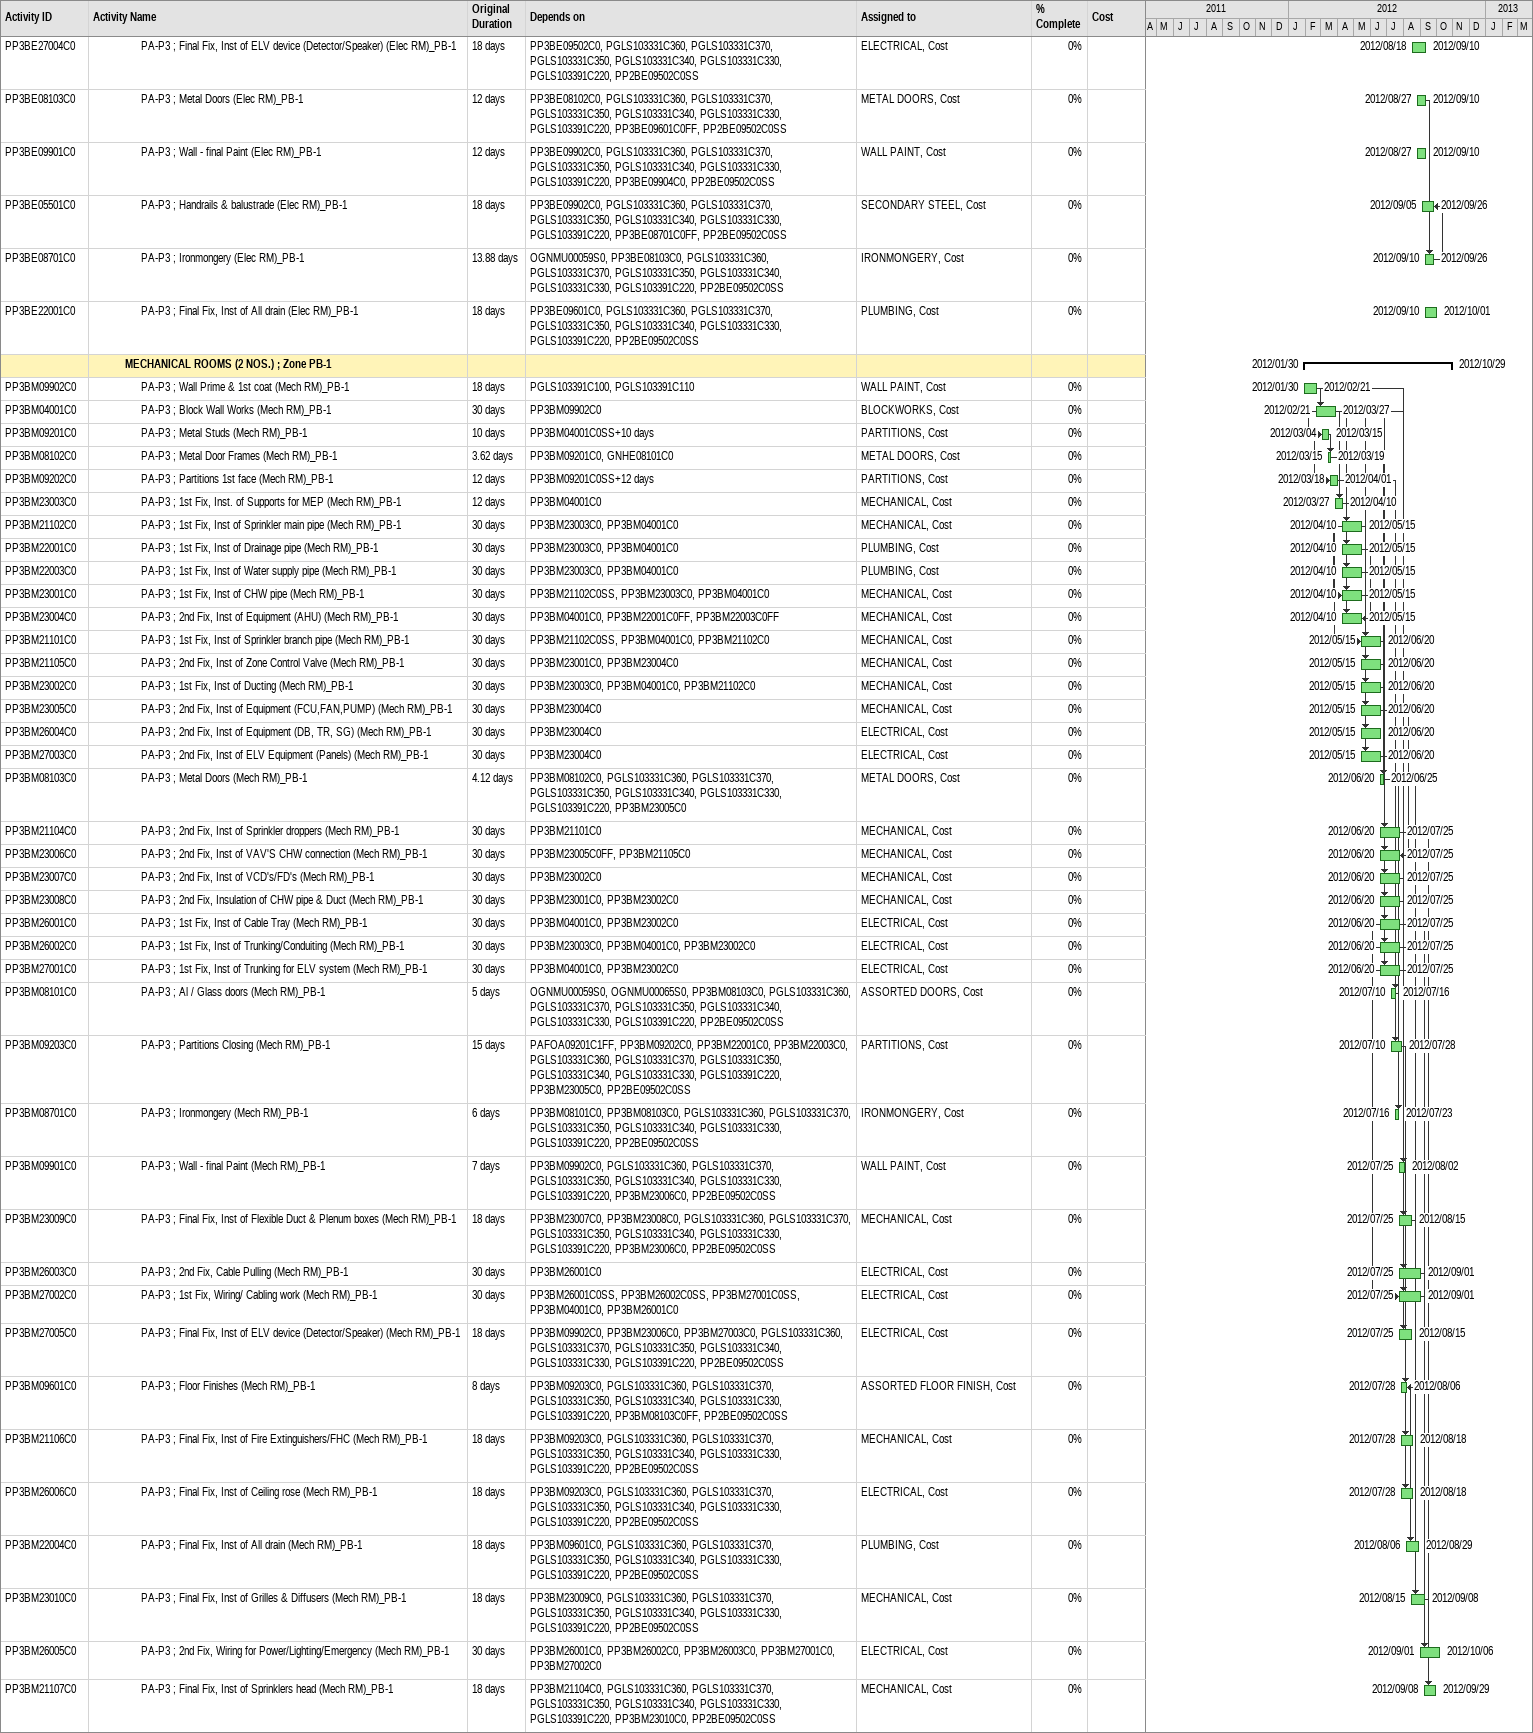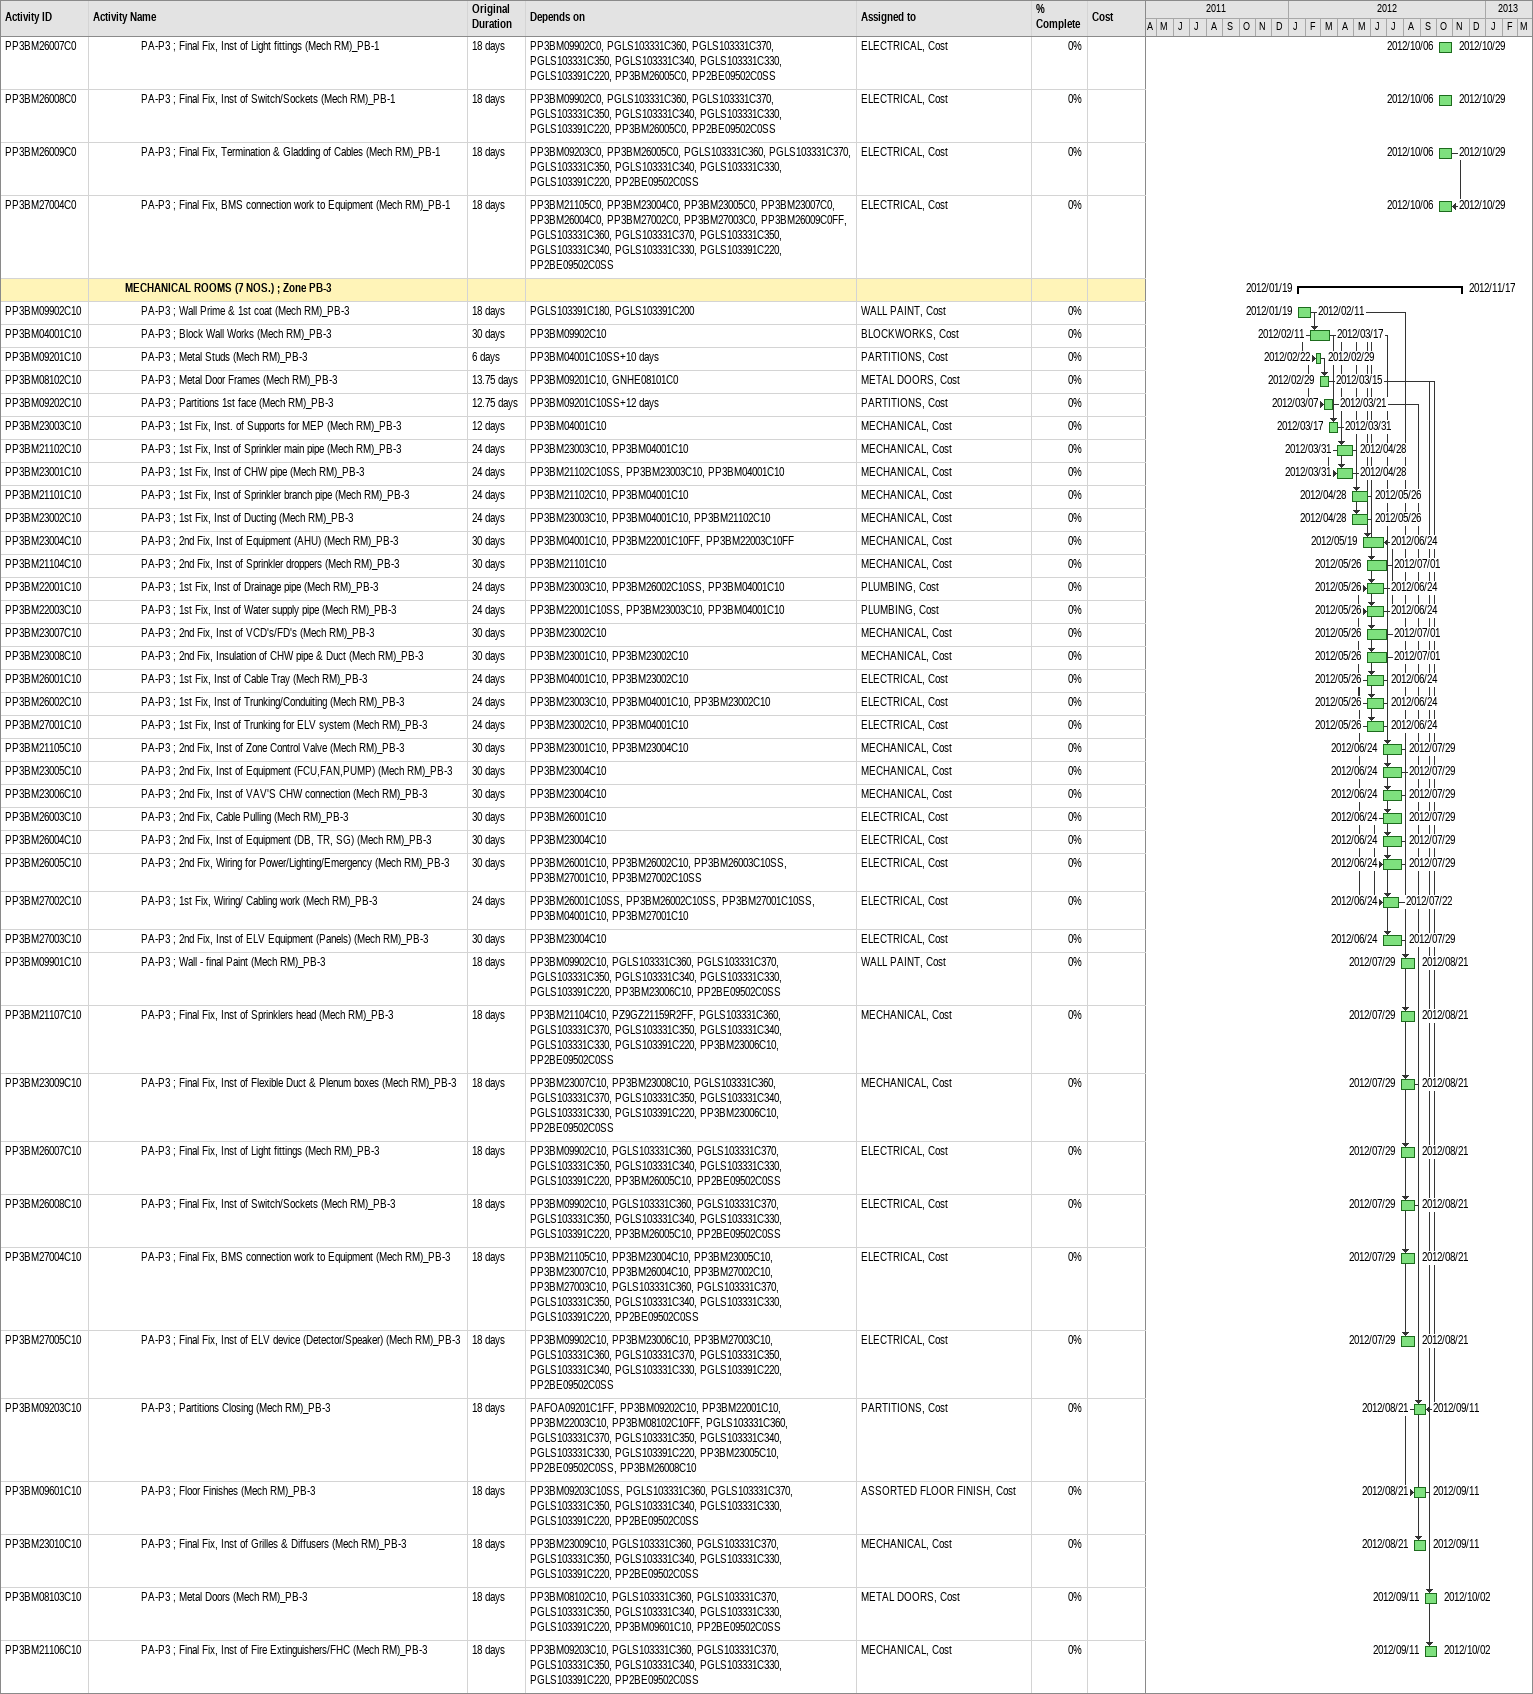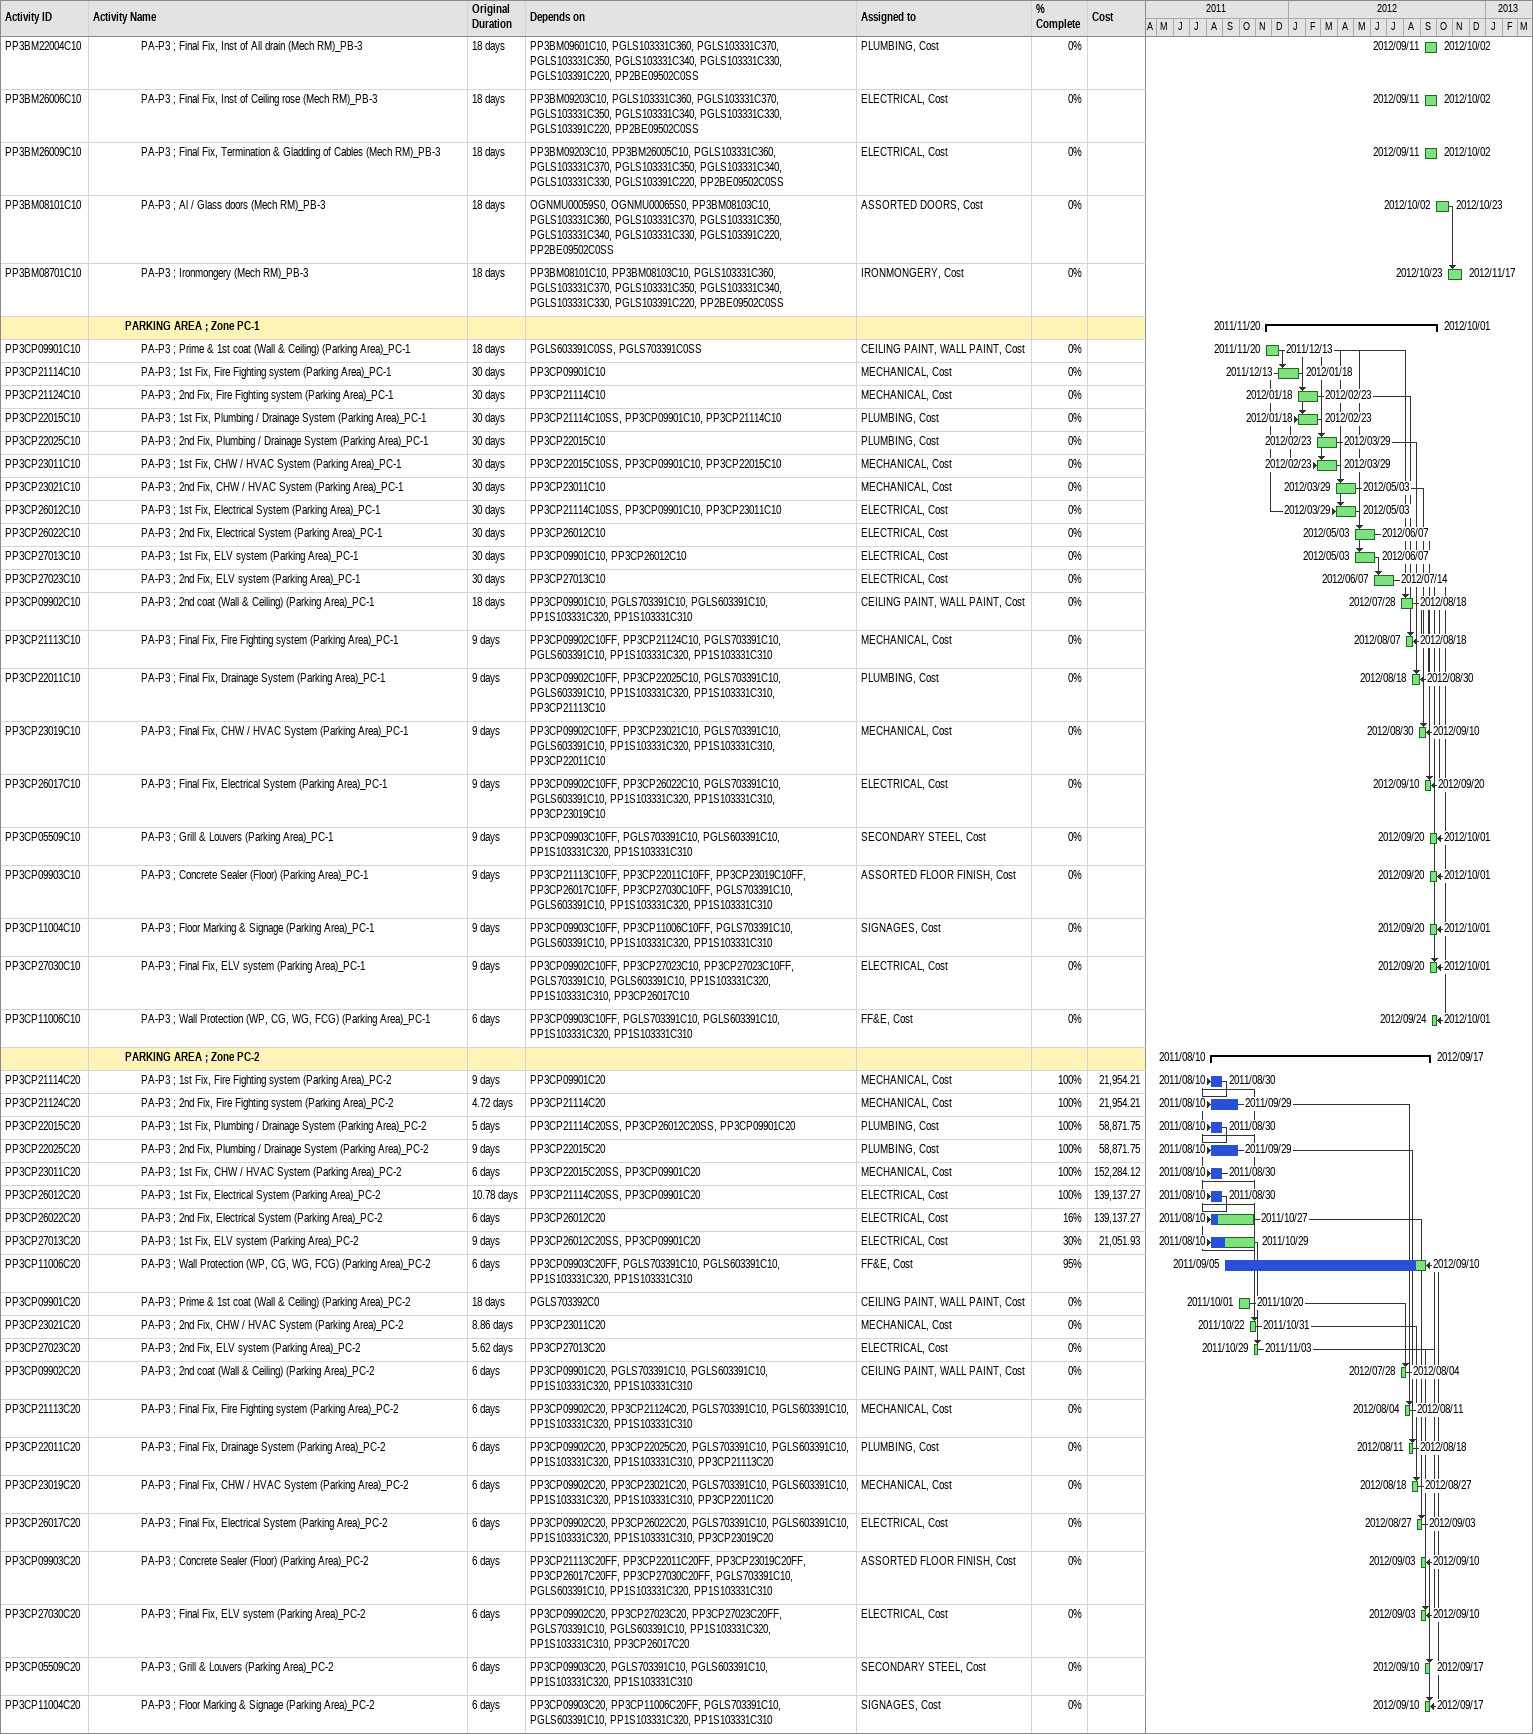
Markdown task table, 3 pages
| ID | Level | Task | Original duration | Start | Finish | Predecessors | Resources | % complete | Cost |
|---|---|---|---|---|---|---|---|---|---|
| PP3BE27004C0 | 4 | PA-P3 ; Final Fix, Inst of ELV device (Detector/Speaker) (Elec RM)_PB-1 | 18d | 2012-08-18 | 2012-09-10 | PP3BE09502C0, PGLS103331C360, PGLS103331C370, PGLS103331C350, PGLS103331C340, PGLS103331C330, PGLS103391C220, PP2BE09502C0SS | ELECTRICAL, Cost | 0 |  |
| PP3BE08103C0 | 4 | PA-P3 ; Metal Doors (Elec RM)_PB-1 | 12d | 2012-08-27 | 2012-09-10 | PP3BE08102C0, PGLS103331C360, PGLS103331C370, PGLS103331C350, PGLS103331C340, PGLS103331C330, PGLS103391C220, PP3BE09601C0FF, PP2BE09502C0SS | METAL DOORS, Cost | 0 |  |
| PP3BE09901C0 | 4 | PA-P3 ; Wall - final Paint (Elec RM)_PB-1 | 12d | 2012-08-27 | 2012-09-10 | PP3BE09902C0, PGLS103331C360, PGLS103331C370, PGLS103331C350, PGLS103331C340, PGLS103331C330, PGLS103391C220, PP3BE09904C0, PP2BE09502C0SS | WALL PAINT, Cost | 0 |  |
| PP3BE05501C0 | 4 | PA-P3 ; Handrails & balustrade (Elec RM)_PB-1 | 18d | 2012-09-05 | 2012-09-26 | PP3BE09902C0, PGLS103331C360, PGLS103331C370, PGLS103331C350, PGLS103331C340, PGLS103331C330, PGLS103391C220, PP3BE08701C0FF, PP2BE09502C0SS | SECONDARY STEEL, Cost | 0 |  |
| PP3BE08701C0 | 4 | PA-P3 ; Ironmongery (Elec RM)_PB-1 | 13.88d | 2012-09-10 | 2012-09-26 | OGNMU00059S0, PP3BE08103C0, PGLS103331C360, PGLS103331C370, PGLS103331C350, PGLS103331C340, PGLS103331C330, PGLS103391C220, PP2BE09502C0SS | IRONMONGERY, Cost | 0 |  |
| PP3BE22001C0 | 4 | PA-P3 ; Final Fix, Inst of All drain (Elec RM)_PB-1 | 18d | 2012-09-10 | 2012-10-01 | PP3BE09601C0, PGLS103331C360, PGLS103331C370, PGLS103331C350, PGLS103331C340, PGLS103331C330, PGLS103391C220, PP2BE09502C0SS | PLUMBING, Cost | 0 |  |
|  | 3 | **MECHANICAL ROOMS (2 NOS.) ; Zone PB-1** |  | 2012-01-30 | 2012-10-29 |  |  |  |  |
| PP3BM09902C0 | 4 | PA-P3 ; Wall Prime & 1st coat (Mech RM)_PB-1 | 18d | 2012-01-30 | 2012-02-21 | PGLS103391C100, PGLS103391C110 | WALL PAINT, Cost | 0 |  |
| PP3BM04001C0 | 4 | PA-P3 ; Block Wall Works (Mech RM)_PB-1 | 30d | 2012-02-21 | 2012-03-27 | PP3BM09902C0 | BLOCKWORKS, Cost | 0 |  |
| PP3BM09201C0 | 4 | PA-P3 ; Metal Studs (Mech RM)_PB-1 | 10d | 2012-03-04 | 2012-03-15 | PP3BM04001C0SS+10d | PARTITIONS, Cost | 0 |  |
| PP3BM08102C0 | 4 | PA-P3 ; Metal Door Frames (Mech RM)_PB-1 | 3.62d | 2012-03-15 | 2012-03-19 | PP3BM09201C0, GNHE08101C0 | METAL DOORS, Cost | 0 |  |
| PP3BM09202C0 | 4 | PA-P3 ; Partitions 1st face (Mech RM)_PB-1 | 12d | 2012-03-18 | 2012-04-01 | PP3BM09201C0SS+12d | PARTITIONS, Cost | 0 |  |
| PP3BM23003C0 | 4 | PA-P3 ; 1st Fix, Inst. of Supports for MEP (Mech RM)_PB-1 | 12d | 2012-03-27 | 2012-04-10 | PP3BM04001C0 | MECHANICAL, Cost | 0 |  |
| PP3BM21102C0 | 4 | PA-P3 ; 1st Fix, Inst of Sprinkler main pipe (Mech RM)_PB-1 | 30d | 2012-04-10 | 2012-05-15 | PP3BM23003C0, PP3BM04001C0 | MECHANICAL, Cost | 0 |  |
| PP3BM22001C0 | 4 | PA-P3 ; 1st Fix, Inst of Drainage pipe (Mech RM)_PB-1 | 30d | 2012-04-10 | 2012-05-15 | PP3BM23003C0, PP3BM04001C0 | PLUMBING, Cost | 0 |  |
| PP3BM22003C0 | 4 | PA-P3 ; 1st Fix, Inst of Water supply pipe (Mech RM)_PB-1 | 30d | 2012-04-10 | 2012-05-15 | PP3BM23003C0, PP3BM04001C0 | PLUMBING, Cost | 0 |  |
| PP3BM23001C0 | 4 | PA-P3 ; 1st Fix, Inst of CHW pipe (Mech RM)_PB-1 | 30d | 2012-04-10 | 2012-05-15 | PP3BM21102C0SS, PP3BM23003C0, PP3BM04001C0 | MECHANICAL, Cost | 0 |  |
| PP3BM23004C0 | 4 | PA-P3 ; 2nd Fix, Inst of Equipment (AHU) (Mech RM)_PB-1 | 30d | 2012-04-10 | 2012-05-15 | PP3BM04001C0, PP3BM22001C0FF, PP3BM22003C0FF | MECHANICAL, Cost | 0 |  |
| PP3BM21101C0 | 4 | PA-P3 ; 1st Fix, Inst of Sprinkler branch pipe (Mech RM)_PB-1 | 30d | 2012-05-15 | 2012-06-20 | PP3BM21102C0SS, PP3BM04001C0, PP3BM21102C0 | MECHANICAL, Cost | 0 |  |
| PP3BM21105C0 | 4 | PA-P3 ; 2nd Fix, Inst of Zone Control Valve (Mech RM)_PB-1 | 30d | 2012-05-15 | 2012-06-20 | PP3BM23001C0, PP3BM23004C0 | MECHANICAL, Cost | 0 |  |
| PP3BM23002C0 | 4 | PA-P3 ; 1st Fix, Inst of Ducting (Mech RM)_PB-1 | 30d | 2012-05-15 | 2012-06-20 | PP3BM23003C0, PP3BM04001C0, PP3BM21102C0 | MECHANICAL, Cost | 0 |  |
| PP3BM23005C0 | 4 | PA-P3 ; 2nd Fix, Inst of Equipment (FCU,FAN,PUMP) (Mech RM)_PB-1 | 30d | 2012-05-15 | 2012-06-20 | PP3BM23004C0 | MECHANICAL, Cost | 0 |  |
| PP3BM26004C0 | 4 | PA-P3 ; 2nd Fix, Inst of Equipment (DB, TR, SG) (Mech RM)_PB-1 | 30d | 2012-05-15 | 2012-06-20 | PP3BM23004C0 | ELECTRICAL, Cost | 0 |  |
| PP3BM27003C0 | 4 | PA-P3 ; 2nd Fix, Inst of ELV Equipment (Panels) (Mech RM)_PB-1 | 30d | 2012-05-15 | 2012-06-20 | PP3BM23004C0 | ELECTRICAL, Cost | 0 |  |
| PP3BM08103C0 | 4 | PA-P3 ; Metal Doors (Mech RM)_PB-1 | 4.12d | 2012-06-20 | 2012-06-25 | PP3BM08102C0, PGLS103331C360, PGLS103331C370, PGLS103331C350, PGLS103331C340, PGLS103331C330, PGLS103391C220, PP3BM23005C0 | METAL DOORS, Cost | 0 |  |
| PP3BM21104C0 | 4 | PA-P3 ; 2nd Fix, Inst of Sprinkler droppers (Mech RM)_PB-1 | 30d | 2012-06-20 | 2012-07-25 | PP3BM21101C0 | MECHANICAL, Cost | 0 |  |
| PP3BM23006C0 | 4 | PA-P3 ; 2nd Fix, Inst of VAV'S CHW connection (Mech RM)_PB-1 | 30d | 2012-06-20 | 2012-07-25 | PP3BM23005C0FF, PP3BM21105C0 | MECHANICAL, Cost | 0 |  |
| PP3BM23007C0 | 4 | PA-P3 ; 2nd Fix, Inst of VCD's/FD's (Mech RM)_PB-1 | 30d | 2012-06-20 | 2012-07-25 | PP3BM23002C0 | MECHANICAL, Cost | 0 |  |
| PP3BM23008C0 | 4 | PA-P3 ; 2nd Fix, Insulation of CHW pipe & Duct (Mech RM)_PB-1 | 30d | 2012-06-20 | 2012-07-25 | PP3BM23001C0, PP3BM23002C0 | MECHANICAL, Cost | 0 |  |
| PP3BM26001C0 | 4 | PA-P3 ; 1st Fix, Inst of Cable Tray (Mech RM)_PB-1 | 30d | 2012-06-20 | 2012-07-25 | PP3BM04001C0, PP3BM23002C0 | ELECTRICAL, Cost | 0 |  |
| PP3BM26002C0 | 4 | PA-P3 ; 1st Fix, Inst of Trunking/Conduiting (Mech RM)_PB-1 | 30d | 2012-06-20 | 2012-07-25 | PP3BM23003C0, PP3BM04001C0, PP3BM23002C0 | ELECTRICAL, Cost | 0 |  |
| PP3BM27001C0 | 4 | PA-P3 ; 1st Fix, Inst of Trunking for ELV system (Mech RM)_PB-1 | 30d | 2012-06-20 | 2012-07-25 | PP3BM04001C0, PP3BM23002C0 | ELECTRICAL, Cost | 0 |  |
| PP3BM08101C0 | 4 | PA-P3 ; Al / Glass doors (Mech RM)_PB-1 | 5d | 2012-07-10 | 2012-07-16 | OGNMU00059S0, OGNMU00065S0, PP3BM08103C0, PGLS103331C360, PGLS103331C370, PGLS103331C350, PGLS103331C340, PGLS103331C330, PGLS103391C220, PP2BE09502C0SS | ASSORTED DOORS, Cost | 0 |  |
| PP3BM09203C0 | 4 | PA-P3 ; Partitions Closing (Mech RM)_PB-1 | 15d | 2012-07-10 | 2012-07-28 | PAFOA09201C1FF, PP3BM09202C0, PP3BM22001C0, PP3BM22003C0, PGLS103331C360, PGLS103331C370, PGLS103331C350, PGLS103331C340, PGLS103331C330, PGLS103391C220, PP3BM23005C0, PP2BE09502C0SS | PARTITIONS, Cost | 0 |  |
| PP3BM08701C0 | 4 | PA-P3 ; Ironmongery (Mech RM)_PB-1 | 6d | 2012-07-16 | 2012-07-23 | PP3BM08101C0, PP3BM08103C0, PGLS103331C360, PGLS103331C370, PGLS103331C350, PGLS103331C340, PGLS103331C330, PGLS103391C220, PP2BE09502C0SS | IRONMONGERY, Cost | 0 |  |
| PP3BM09901C0 | 4 | PA-P3 ; Wall - final Paint (Mech RM)_PB-1 | 7d | 2012-07-25 | 2012-08-02 | PP3BM09902C0, PGLS103331C360, PGLS103331C370, PGLS103331C350, PGLS103331C340, PGLS103331C330, PGLS103391C220, PP3BM23006C0, PP2BE09502C0SS | WALL PAINT, Cost | 0 |  |
| PP3BM23009C0 | 4 | PA-P3 ; Final Fix, Inst of Flexible Duct & Plenum boxes (Mech RM)_PB-1 | 18d | 2012-07-25 | 2012-08-15 | PP3BM23007C0, PP3BM23008C0, PGLS103331C360, PGLS103331C370, PGLS103331C350, PGLS103331C340, PGLS103331C330, PGLS103391C220, PP3BM23006C0, PP2BE09502C0SS | MECHANICAL, Cost | 0 |  |
| PP3BM26003C0 | 4 | PA-P3 ; 2nd Fix, Cable Pulling (Mech RM)_PB-1 | 30d | 2012-07-25 | 2012-09-01 | PP3BM26001C0 | ELECTRICAL, Cost | 0 |  |
| PP3BM27002C0 | 4 | PA-P3 ; 1st Fix, Wiring/ Cabling work (Mech RM)_PB-1 | 30d | 2012-07-25 | 2012-09-01 | PP3BM26001C0SS, PP3BM26002C0SS, PP3BM27001C0SS, PP3BM04001C0, PP3BM26001C0 | ELECTRICAL, Cost | 0 |  |
| PP3BM27005C0 | 4 | PA-P3 ; Final Fix, Inst of ELV device (Detector/Speaker) (Mech RM)_PB-1 | 18d | 2012-07-25 | 2012-08-15 | PP3BM09902C0, PP3BM23006C0, PP3BM27003C0, PGLS103331C360, PGLS103331C370, PGLS103331C350, PGLS103331C340, PGLS103331C330, PGLS103391C220, PP2BE09502C0SS | ELECTRICAL, Cost | 0 |  |
| PP3BM09601C0 | 4 | PA-P3 ; Floor Finishes (Mech RM)_PB-1 | 8d | 2012-07-28 | 2012-08-06 | PP3BM09203C0, PGLS103331C360, PGLS103331C370, PGLS103331C350, PGLS103331C340, PGLS103331C330, PGLS103391C220, PP3BM08103C0FF, PP2BE09502C0SS | ASSORTED FLOOR FINISH, Cost | 0 |  |
| PP3BM21106C0 | 4 | PA-P3 ; Final Fix, Inst of Fire Extinguishers/FHC (Mech RM)_PB-1 | 18d | 2012-07-28 | 2012-08-18 | PP3BM09203C0, PGLS103331C360, PGLS103331C370, PGLS103331C350, PGLS103331C340, PGLS103331C330, PGLS103391C220, PP2BE09502C0SS | MECHANICAL, Cost | 0 |  |
| PP3BM26006C0 | 4 | PA-P3 ; Final Fix, Inst of Ceiling rose (Mech RM)_PB-1 | 18d | 2012-07-28 | 2012-08-18 | PP3BM09203C0, PGLS103331C360, PGLS103331C370, PGLS103331C350, PGLS103331C340, PGLS103331C330, PGLS103391C220, PP2BE09502C0SS | ELECTRICAL, Cost | 0 |  |
| PP3BM22004C0 | 4 | PA-P3 ; Final Fix, Inst of All drain (Mech RM)_PB-1 | 18d | 2012-08-06 | 2012-08-29 | PP3BM09601C0, PGLS103331C360, PGLS103331C370, PGLS103331C350, PGLS103331C340, PGLS103331C330, PGLS103391C220, PP2BE09502C0SS | PLUMBING, Cost | 0 |  |
| PP3BM23010C0 | 4 | PA-P3 ; Final Fix, Inst of Grilles & Diffusers (Mech RM)_PB-1 | 18d | 2012-08-15 | 2012-09-08 | PP3BM23009C0, PGLS103331C360, PGLS103331C370, PGLS103331C350, PGLS103331C340, PGLS103331C330, PGLS103391C220, PP2BE09502C0SS | MECHANICAL, Cost | 0 |  |
| PP3BM26005C0 | 4 | PA-P3 ; 2nd Fix, Wiring for Power/Lighting/Emergency (Mech RM)_PB-1 | 30d | 2012-09-01 | 2012-10-06 | PP3BM26001C0, PP3BM26002C0, PP3BM26003C0, PP3BM27001C0, PP3BM27002C0 | ELECTRICAL, Cost | 0 |  |
| PP3BM21107C0 | 4 | PA-P3 ; Final Fix, Inst of Sprinklers head (Mech RM)_PB-1 | 18d | 2012-09-08 | 2012-09-29 | PP3BM21104C0, PGLS103331C360, PGLS103331C370, PGLS103331C350, PGLS103331C340, PGLS103331C330, PGLS103391C220, PP3BM23010C0, PP2BE09502C0SS | MECHANICAL, Cost | 0 |  |
| PP3BM26007C0 | 4 | PA-P3 ; Final Fix, Inst of Light fittings (Mech RM)_PB-1 | 18d | 2012-10-06 | 2012-10-29 | PP3BM09902C0, PGLS103331C360, PGLS103331C370, PGLS103331C350, PGLS103331C340, PGLS103331C330, PGLS103391C220, PP3BM26005C0, PP2BE09502C0SS | ELECTRICAL, Cost | 0 |  |
| PP3BM26008C0 | 4 | PA-P3 ; Final Fix, Inst of Switch/Sockets (Mech RM)_PB-1 | 18d | 2012-10-06 | 2012-10-29 | PP3BM09902C0, PGLS103331C360, PGLS103331C370, PGLS103331C350, PGLS103331C340, PGLS103331C330, PGLS103391C220, PP3BM26005C0, PP2BE09502C0SS | ELECTRICAL, Cost | 0 |  |
| PP3BM26009C0 | 4 | PA-P3 ; Final Fix, Termination & Gladding of Cables (Mech RM)_PB-1 | 18d | 2012-10-06 | 2012-10-29 | PP3BM09203C0, PP3BM26005C0, PGLS103331C360, PGLS103331C370, PGLS103331C350, PGLS103331C340, PGLS103331C330, PGLS103391C220, PP2BE09502C0SS | ELECTRICAL, Cost | 0 |  |
| PP3BM27004C0 | 4 | PA-P3 ; Final Fix, BMS connection work to Equipment (Mech RM)_PB-1 | 18d | 2012-10-06 | 2012-10-29 | PP3BM21105C0, PP3BM23004C0, PP3BM23005C0, PP3BM23007C0, PP3BM26004C0, PP3BM27002C0, PP3BM27003C0, PP3BM26009C0FF, PGLS103331C360, PGLS103331C370, PGLS103331C350, PGLS103331C340, PGLS103331C330, PGLS103391C220, PP2BE09502C0SS | ELECTRICAL, Cost | 0 |  |
|  | 3 | **MECHANICAL ROOMS (7 NOS.) ; Zone PB-3** |  | 2012-01-19 | 2012-11-17 |  |  |  |  |
| PP3BM09902C10 | 4 | PA-P3 ; Wall Prime & 1st coat (Mech RM)_PB-3 | 18d | 2012-01-19 | 2012-02-11 | PGLS103391C180, PGLS103391C200 | WALL PAINT, Cost | 0 |  |
| PP3BM04001C10 | 4 | PA-P3 ; Block Wall Works (Mech RM)_PB-3 | 30d | 2012-02-11 | 2012-03-17 | PP3BM09902C10 | BLOCKWORKS, Cost | 0 |  |
| PP3BM09201C10 | 4 | PA-P3 ; Metal Studs (Mech RM)_PB-3 | 6d | 2012-02-22 | 2012-02-29 | PP3BM04001C10SS+10d | PARTITIONS, Cost | 0 |  |
| PP3BM08102C10 | 4 | PA-P3 ; Metal Door Frames (Mech RM)_PB-3 | 13.75d | 2012-02-29 | 2012-03-15 | PP3BM09201C10, GNHE08101C0 | METAL DOORS, Cost | 0 |  |
| PP3BM09202C10 | 4 | PA-P3 ; Partitions 1st face (Mech RM)_PB-3 | 12.75d | 2012-03-07 | 2012-03-21 | PP3BM09201C10SS+12d | PARTITIONS, Cost | 0 |  |
| PP3BM23003C10 | 4 | PA-P3 ; 1st Fix, Inst. of Supports for MEP (Mech RM)_PB-3 | 12d | 2012-03-17 | 2012-03-31 | PP3BM04001C10 | MECHANICAL, Cost | 0 |  |
| PP3BM21102C10 | 4 | PA-P3 ; 1st Fix, Inst of Sprinkler main pipe (Mech RM)_PB-3 | 24d | 2012-03-31 | 2012-04-28 | PP3BM23003C10, PP3BM04001C10 | MECHANICAL, Cost | 0 |  |
| PP3BM23001C10 | 4 | PA-P3 ; 1st Fix, Inst of CHW pipe (Mech RM)_PB-3 | 24d | 2012-03-31 | 2012-04-28 | PP3BM21102C10SS, PP3BM23003C10, PP3BM04001C10 | MECHANICAL, Cost | 0 |  |
| PP3BM21101C10 | 4 | PA-P3 ; 1st Fix, Inst of Sprinkler branch pipe (Mech RM)_PB-3 | 24d | 2012-04-28 | 2012-05-26 | PP3BM21102C10, PP3BM04001C10 | MECHANICAL, Cost | 0 |  |
| PP3BM23002C10 | 4 | PA-P3 ; 1st Fix, Inst of Ducting (Mech RM)_PB-3 | 24d | 2012-04-28 | 2012-05-26 | PP3BM23003C10, PP3BM04001C10, PP3BM21102C10 | MECHANICAL, Cost | 0 |  |
| PP3BM23004C10 | 4 | PA-P3 ; 2nd Fix, Inst of Equipment (AHU) (Mech RM)_PB-3 | 30d | 2012-05-19 | 2012-06-24 | PP3BM04001C10, PP3BM22001C10FF, PP3BM22003C10FF | MECHANICAL, Cost | 0 |  |
| PP3BM21104C10 | 4 | PA-P3 ; 2nd Fix, Inst of Sprinkler droppers (Mech RM)_PB-3 | 30d | 2012-05-26 | 2012-07-01 | PP3BM21101C10 | MECHANICAL, Cost | 0 |  |
| PP3BM22001C10 | 4 | PA-P3 ; 1st Fix, Inst of Drainage pipe (Mech RM)_PB-3 | 24d | 2012-05-26 | 2012-06-24 | PP3BM23003C10, PP3BM26002C10SS, PP3BM04001C10 | PLUMBING, Cost | 0 |  |
| PP3BM22003C10 | 4 | PA-P3 ; 1st Fix, Inst of Water supply pipe (Mech RM)_PB-3 | 24d | 2012-05-26 | 2012-06-24 | PP3BM22001C10SS, PP3BM23003C10, PP3BM04001C10 | PLUMBING, Cost | 0 |  |
| PP3BM23007C10 | 4 | PA-P3 ; 2nd Fix, Inst of VCD's/FD's (Mech RM)_PB-3 | 30d | 2012-05-26 | 2012-07-01 | PP3BM23002C10 | MECHANICAL, Cost | 0 |  |
| PP3BM23008C10 | 4 | PA-P3 ; 2nd Fix, Insulation of CHW pipe & Duct (Mech RM)_PB-3 | 30d | 2012-05-26 | 2012-07-01 | PP3BM23001C10, PP3BM23002C10 | MECHANICAL, Cost | 0 |  |
| PP3BM26001C10 | 4 | PA-P3 ; 1st Fix, Inst of Cable Tray (Mech RM)_PB-3 | 24d | 2012-05-26 | 2012-06-24 | PP3BM04001C10, PP3BM23002C10 | ELECTRICAL, Cost | 0 |  |
| PP3BM26002C10 | 4 | PA-P3 ; 1st Fix, Inst of Trunking/Conduiting (Mech RM)_PB-3 | 24d | 2012-05-26 | 2012-06-24 | PP3BM23003C10, PP3BM04001C10, PP3BM23002C10 | ELECTRICAL, Cost | 0 |  |
| PP3BM27001C10 | 4 | PA-P3 ; 1st Fix, Inst of Trunking for ELV system (Mech RM)_PB-3 | 24d | 2012-05-26 | 2012-06-24 | PP3BM23002C10, PP3BM04001C10 | ELECTRICAL, Cost | 0 |  |
| PP3BM21105C10 | 4 | PA-P3 ; 2nd Fix, Inst of Zone Control Valve (Mech RM)_PB-3 | 30d | 2012-06-24 | 2012-07-29 | PP3BM23001C10, PP3BM23004C10 | MECHANICAL, Cost | 0 |  |
| PP3BM23005C10 | 4 | PA-P3 ; 2nd Fix, Inst of Equipment (FCU,FAN,PUMP) (Mech RM)_PB-3 | 30d | 2012-06-24 | 2012-07-29 | PP3BM23004C10 | MECHANICAL, Cost | 0 |  |
| PP3BM23006C10 | 4 | PA-P3 ; 2nd Fix, Inst of VAV'S CHW connection (Mech RM)_PB-3 | 30d | 2012-06-24 | 2012-07-29 | PP3BM23004C10 | MECHANICAL, Cost | 0 |  |
| PP3BM26003C10 | 4 | PA-P3 ; 2nd Fix, Cable Pulling (Mech RM)_PB-3 | 30d | 2012-06-24 | 2012-07-29 | PP3BM26001C10 | ELECTRICAL, Cost | 0 |  |
| PP3BM26004C10 | 4 | PA-P3 ; 2nd Fix, Inst of Equipment (DB, TR, SG) (Mech RM)_PB-3 | 30d | 2012-06-24 | 2012-07-29 | PP3BM23004C10 | ELECTRICAL, Cost | 0 |  |
| PP3BM26005C10 | 4 | PA-P3 ; 2nd Fix, Wiring for Power/Lighting/Emergency (Mech RM)_PB-3 | 30d | 2012-06-24 | 2012-07-29 | PP3BM26001C10, PP3BM26002C10, PP3BM26003C10SS, PP3BM27001C10, PP3BM27002C10SS | ELECTRICAL, Cost | 0 |  |
| PP3BM27002C10 | 4 | PA-P3 ; 1st Fix, Wiring/ Cabling work (Mech RM)_PB-3 | 24d | 2012-06-24 | 2012-07-22 | PP3BM26001C10SS, PP3BM26002C10SS, PP3BM27001C10SS, PP3BM04001C10, PP3BM27001C10 | ELECTRICAL, Cost | 0 |  |
| PP3BM27003C10 | 4 | PA-P3 ; 2nd Fix, Inst of ELV Equipment (Panels) (Mech RM)_PB-3 | 30d | 2012-06-24 | 2012-07-29 | PP3BM23004C10 | ELECTRICAL, Cost | 0 |  |
| PP3BM09901C10 | 4 | PA-P3 ; Wall - final Paint (Mech RM)_PB-3 | 18d | 2012-07-29 | 2012-08-21 | PP3BM09902C10, PGLS103331C360, PGLS103331C370, PGLS103331C350, PGLS103331C340, PGLS103331C330, PGLS103391C220, PP3BM23006C10, PP2BE09502C0SS | WALL PAINT, Cost | 0 |  |
| PP3BM21107C10 | 4 | PA-P3 ; Final Fix, Inst of Sprinklers head (Mech RM)_PB-3 | 18d | 2012-07-29 | 2012-08-21 | PP3BM21104C10, PZ9GZ21159R2FF, PGLS103331C360, PGLS103331C370, PGLS103331C350, PGLS103331C340, PGLS103331C330, PGLS103391C220, PP3BM23006C10, PP2BE09502C0SS | MECHANICAL, Cost | 0 |  |
| PP3BM23009C10 | 4 | PA-P3 ; Final Fix, Inst of Flexible Duct & Plenum boxes (Mech RM)_PB-3 | 18d | 2012-07-29 | 2012-08-21 | PP3BM23007C10, PP3BM23008C10, PGLS103331C360, PGLS103331C370, PGLS103331C350, PGLS103331C340, PGLS103331C330, PGLS103391C220, PP3BM23006C10, PP2BE09502C0SS | MECHANICAL, Cost | 0 |  |
| PP3BM26007C10 | 4 | PA-P3 ; Final Fix, Inst of Light fittings (Mech RM)_PB-3 | 18d | 2012-07-29 | 2012-08-21 | PP3BM09902C10, PGLS103331C360, PGLS103331C370, PGLS103331C350, PGLS103331C340, PGLS103331C330, PGLS103391C220, PP3BM26005C10, PP2BE09502C0SS | ELECTRICAL, Cost | 0 |  |
| PP3BM26008C10 | 4 | PA-P3 ; Final Fix, Inst of Switch/Sockets (Mech RM)_PB-3 | 18d | 2012-07-29 | 2012-08-21 | PP3BM09902C10, PGLS103331C360, PGLS103331C370, PGLS103331C350, PGLS103331C340, PGLS103331C330, PGLS103391C220, PP3BM26005C10, PP2BE09502C0SS | ELECTRICAL, Cost | 0 |  |
| PP3BM27004C10 | 4 | PA-P3 ; Final Fix, BMS connection work to Equipment (Mech RM)_PB-3 | 18d | 2012-07-29 | 2012-08-21 | PP3BM21105C10, PP3BM23004C10, PP3BM23005C10, PP3BM23007C10, PP3BM26004C10, PP3BM27002C10, PP3BM27003C10, PGLS103331C360, PGLS103331C370, PGLS103331C350, PGLS103331C340, PGLS103331C330, PGLS103391C220, PP2BE09502C0SS | ELECTRICAL, Cost | 0 |  |
| PP3BM27005C10 | 4 | PA-P3 ; Final Fix, Inst of ELV device (Detector/Speaker) (Mech RM)_PB-3 | 18d | 2012-07-29 | 2012-08-21 | PP3BM09902C10, PP3BM23006C10, PP3BM27003C10, PGLS103331C360, PGLS103331C370, PGLS103331C350, PGLS103331C340, PGLS103331C330, PGLS103391C220, PP2BE09502C0SS | ELECTRICAL, Cost | 0 |  |
| PP3BM09203C10 | 4 | PA-P3 ; Partitions Closing (Mech RM)_PB-3 | 18d | 2012-08-21 | 2012-09-11 | PAFOA09201C1FF, PP3BM09202C10, PP3BM22001C10, PP3BM22003C10, PP3BM08102C10FF, PGLS103331C360, PGLS103331C370, PGLS103331C350, PGLS103331C340, PGLS103331C330, PGLS103391C220, PP3BM23005C10, PP2BE09502C0SS, PP3BM26008C10 | PARTITIONS, Cost | 0 |  |
| PP3BM09601C10 | 4 | PA-P3 ; Floor Finishes (Mech RM)_PB-3 | 18d | 2012-08-21 | 2012-09-11 | PP3BM09203C10SS, PGLS103331C360, PGLS103331C370, PGLS103331C350, PGLS103331C340, PGLS103331C330, PGLS103391C220, PP2BE09502C0SS | ASSORTED FLOOR FINISH, Cost | 0 |  |
| PP3BM23010C10 | 4 | PA-P3 ; Final Fix, Inst of Grilles & Diffusers (Mech RM)_PB-3 | 18d | 2012-08-21 | 2012-09-11 | PP3BM23009C10, PGLS103331C360, PGLS103331C370, PGLS103331C350, PGLS103331C340, PGLS103331C330, PGLS103391C220, PP2BE09502C0SS | MECHANICAL, Cost | 0 |  |
| PP3BM08103C10 | 4 | PA-P3 ; Metal Doors (Mech RM)_PB-3 | 18d | 2012-09-11 | 2012-10-02 | PP3BM08102C10, PGLS103331C360, PGLS103331C370, PGLS103331C350, PGLS103331C340, PGLS103331C330, PGLS103391C220, PP3BM09601C10, PP2BE09502C0SS | METAL DOORS, Cost | 0 |  |
| PP3BM21106C10 | 4 | PA-P3 ; Final Fix, Inst of Fire Extinguishers/FHC (Mech RM)_PB-3 | 18d | 2012-09-11 | 2012-10-02 | PP3BM09203C10, PGLS103331C360, PGLS103331C370, PGLS103331C350, PGLS103331C340, PGLS103331C330, PGLS103391C220, PP2BE09502C0SS | MECHANICAL, Cost | 0 |  |
| PP3BM22004C10 | 4 | PA-P3 ; Final Fix, Inst of All drain (Mech RM)_PB-3 | 18d | 2012-09-11 | 2012-10-02 | PP3BM09601C10, PGLS103331C360, PGLS103331C370, PGLS103331C350, PGLS103331C340, PGLS103331C330, PGLS103391C220, PP2BE09502C0SS | PLUMBING, Cost | 0 |  |
| PP3BM26006C10 | 4 | PA-P3 ; Final Fix, Inst of Ceiling rose (Mech RM)_PB-3 | 18d | 2012-09-11 | 2012-10-02 | PP3BM09203C10, PGLS103331C360, PGLS103331C370, PGLS103331C350, PGLS103331C340, PGLS103331C330, PGLS103391C220, PP2BE09502C0SS | ELECTRICAL, Cost | 0 |  |
| PP3BM26009C10 | 4 | PA-P3 ; Final Fix, Termination & Gladding of Cables (Mech RM)_PB-3 | 18d | 2012-09-11 | 2012-10-02 | PP3BM09203C10, PP3BM26005C10, PGLS103331C360, PGLS103331C370, PGLS103331C350, PGLS103331C340, PGLS103331C330, PGLS103391C220, PP2BE09502C0SS | ELECTRICAL, Cost | 0 |  |
| PP3BM08101C10 | 4 | PA-P3 ; Al / Glass doors (Mech RM)_PB-3 | 18d | 2012-10-02 | 2012-10-23 | OGNMU00059S0, OGNMU00065S0, PP3BM08103C10, PGLS103331C360, PGLS103331C370, PGLS103331C350, PGLS103331C340, PGLS103331C330, PGLS103391C220, PP2BE09502C0SS | ASSORTED DOORS, Cost | 0 |  |
| PP3BM08701C10 | 4 | PA-P3 ; Ironmongery (Mech RM)_PB-3 | 18d | 2012-10-23 | 2012-11-17 | PP3BM08101C10, PP3BM08103C10, PGLS103331C360, PGLS103331C370, PGLS103331C350, PGLS103331C340, PGLS103331C330, PGLS103391C220, PP2BE09502C0SS | IRONMONGERY, Cost | 0 |  |
|  | 3 | **PARKING AREA ; Zone PC-1** |  | 2011-11-20 | 2012-10-01 |  |  |  |  |
| PP3CP09901C10 | 4 | PA-P3 ; Prime & 1st coat (Wall & Ceiling) (Parking Area)_PC-1 | 18d | 2011-11-20 | 2011-12-13 | PGLS603391C0SS, PGLS703391C0SS | CEILING PAINT, WALL PAINT, Cost | 0 |  |
| PP3CP21114C10 | 4 | PA-P3 ; 1st Fix, Fire Fighting system (Parking Area)_PC-1 | 30d | 2011-12-13 | 2012-01-18 | PP3CP09901C10 | MECHANICAL, Cost | 0 |  |
| PP3CP21124C10 | 4 | PA-P3 ; 2nd Fix, Fire Fighting system (Parking Area)_PC-1 | 30d | 2012-01-18 | 2012-02-23 | PP3CP21114C10 | MECHANICAL, Cost | 0 |  |
| PP3CP22015C10 | 4 | PA-P3 ; 1st Fix, Plumbing / Drainage System (Parking Area)_PC-1 | 30d | 2012-01-18 | 2012-02-23 | PP3CP21114C10SS, PP3CP09901C10, PP3CP21114C10 | PLUMBING, Cost | 0 |  |
| PP3CP22025C10 | 4 | PA-P3 ; 2nd Fix, Plumbing / Drainage System (Parking Area)_PC-1 | 30d | 2012-02-23 | 2012-03-29 | PP3CP22015C10 | PLUMBING, Cost | 0 |  |
| PP3CP23011C10 | 4 | PA-P3 ; 1st Fix, CHW / HVAC System (Parking Area)_PC-1 | 30d | 2012-02-23 | 2012-03-29 | PP3CP22015C10SS, PP3CP09901C10, PP3CP22015C10 | MECHANICAL, Cost | 0 |  |
| PP3CP23021C10 | 4 | PA-P3 ; 2nd Fix, CHW / HVAC System (Parking Area)_PC-1 | 30d | 2012-03-29 | 2012-05-03 | PP3CP23011C10 | MECHANICAL, Cost | 0 |  |
| PP3CP26012C10 | 4 | PA-P3 ; 1st Fix, Electrical System (Parking Area)_PC-1 | 30d | 2012-03-29 | 2012-05-03 | PP3CP21114C10SS, PP3CP09901C10, PP3CP23011C10 | ELECTRICAL, Cost | 0 |  |
| PP3CP26022C10 | 4 | PA-P3 ; 2nd Fix, Electrical System (Parking Area)_PC-1 | 30d | 2012-05-03 | 2012-06-07 | PP3CP26012C10 | ELECTRICAL, Cost | 0 |  |
| PP3CP27013C10 | 4 | PA-P3 ; 1st Fix, ELV system (Parking Area)_PC-1 | 30d | 2012-05-03 | 2012-06-07 | PP3CP09901C10, PP3CP26012C10 | ELECTRICAL, Cost | 0 |  |
| PP3CP27023C10 | 4 | PA-P3 ; 2nd Fix, ELV system (Parking Area)_PC-1 | 30d | 2012-06-07 | 2012-07-14 | PP3CP27013C10 | ELECTRICAL, Cost | 0 |  |
| PP3CP09902C10 | 4 | PA-P3 ; 2nd coat (Wall & Ceiling) (Parking Area)_PC-1 | 18d | 2012-07-28 | 2012-08-18 | PP3CP09901C10, PGLS703391C10, PGLS603391C10, PP1S103331C320, PP1S103331C310 | CEILING PAINT, WALL PAINT, Cost | 0 |  |
| PP3CP21113C10 | 4 | PA-P3 ; Final Fix, Fire Fighting system (Parking Area)_PC-1 | 9d | 2012-08-07 | 2012-08-18 | PP3CP09902C10FF, PP3CP21124C10, PGLS703391C10, PGLS603391C10, PP1S103331C320, PP1S103331C310 | MECHANICAL, Cost | 0 |  |
| PP3CP22011C10 | 4 | PA-P3 ; Final Fix, Drainage System (Parking Area)_PC-1 | 9d | 2012-08-18 | 2012-08-30 | PP3CP09902C10FF, PP3CP22025C10, PGLS703391C10, PGLS603391C10, PP1S103331C320, PP1S103331C310, PP3CP21113C10 | PLUMBING, Cost | 0 |  |
| PP3CP23019C10 | 4 | PA-P3 ; Final Fix, CHW / HVAC System (Parking Area)_PC-1 | 9d | 2012-08-30 | 2012-09-10 | PP3CP09902C10FF, PP3CP23021C10, PGLS703391C10, PGLS603391C10, PP1S103331C320, PP1S103331C310, PP3CP22011C10 | MECHANICAL, Cost | 0 |  |
| PP3CP26017C10 | 4 | PA-P3 ; Final Fix, Electrical System (Parking Area)_PC-1 | 9d | 2012-09-10 | 2012-09-20 | PP3CP09902C10FF, PP3CP26022C10, PGLS703391C10, PGLS603391C10, PP1S103331C320, PP1S103331C310, PP3CP23019C10 | ELECTRICAL, Cost | 0 |  |
| PP3CP05509C10 | 4 | PA-P3 ; Grill & Louvers (Parking Area)_PC-1 | 9d | 2012-09-20 | 2012-10-01 | PP3CP09903C10FF, PGLS703391C10, PGLS603391C10, PP1S103331C320, PP1S103331C310 | SECONDARY STEEL, Cost | 0 |  |
| PP3CP09903C10 | 4 | PA-P3 ; Concrete Sealer (Floor) (Parking Area)_PC-1 | 9d | 2012-09-20 | 2012-10-01 | PP3CP21113C10FF, PP3CP22011C10FF, PP3CP23019C10FF, PP3CP26017C10FF, PP3CP27030C10FF, PGLS703391C10, PGLS603391C10, PP1S103331C320, PP1S103331C310 | ASSORTED FLOOR FINISH, Cost | 0 |  |
| PP3CP11004C10 | 4 | PA-P3 ; Floor Marking & Signage (Parking Area)_PC-1 | 9d | 2012-09-20 | 2012-10-01 | PP3CP09903C10FF, PP3CP11006C10FF, PGLS703391C10, PGLS603391C10, PP1S103331C320, PP1S103331C310 | SIGNAGES, Cost | 0 |  |
| PP3CP27030C10 | 4 | PA-P3 ; Final Fix, ELV system (Parking Area)_PC-1 | 9d | 2012-09-20 | 2012-10-01 | PP3CP09902C10FF, PP3CP27023C10, PP3CP27023C10FF, PGLS703391C10, PGLS603391C10, PP1S103331C320, PP1S103331C310, PP3CP26017C10 | ELECTRICAL, Cost | 0 |  |
| PP3CP11006C10 | 4 | PA-P3 ; Wall Protection (WP, CG, WG, FCG) (Parking Area)_PC-1 | 6d | 2012-09-24 | 2012-10-01 | PP3CP09903C10FF, PGLS703391C10, PGLS603391C10, PP1S103331C320, PP1S103331C310 | FF&E, Cost | 0 |  |
|  | 3 | **PARKING AREA ; Zone PC-2** |  | 2011-08-10 | 2012-09-17 |  |  |  |  |
| PP3CP21114C20 | 4 | PA-P3 ; 1st Fix, Fire Fighting system (Parking Area)_PC-2 | 9d | 2011-08-10 | 2011-08-30 | PP3CP09901C20 | MECHANICAL, Cost | 100 | 21954.21 |
| PP3CP21124C20 | 4 | PA-P3 ; 2nd Fix, Fire Fighting system (Parking Area)_PC-2 | 4.72d | 2011-08-10 | 2011-09-29 | PP3CP21114C20 | MECHANICAL, Cost | 100 | 21954.21 |
| PP3CP22015C20 | 4 | PA-P3 ; 1st Fix, Plumbing / Drainage System (Parking Area)_PC-2 | 5d | 2011-08-10 | 2011-08-30 | PP3CP21114C20SS, PP3CP26012C20SS, PP3CP09901C20 | PLUMBING, Cost | 100 | 58871.75 |
| PP3CP22025C20 | 4 | PA-P3 ; 2nd Fix, Plumbing / Drainage System (Parking Area)_PC-2 | 9d | 2011-08-10 | 2011-09-29 | PP3CP22015C20 | PLUMBING, Cost | 100 | 58871.75 |
| PP3CP23011C20 | 4 | PA-P3 ; 1st Fix, CHW / HVAC System (Parking Area)_PC-2 | 6d | 2011-08-10 | 2011-08-30 | PP3CP22015C20SS, PP3CP09901C20 | MECHANICAL, Cost | 100 | 152284.12 |
| PP3CP26012C20 | 4 | PA-P3 ; 1st Fix, Electrical System (Parking Area)_PC-2 | 10.78d | 2011-08-10 | 2011-08-30 | PP3CP21114C20SS, PP3CP09901C20 | ELECTRICAL, Cost | 100 | 139137.27 |
| PP3CP26022C20 | 4 | PA-P3 ; 2nd Fix, Electrical System (Parking Area)_PC-2 | 6d | 2011-08-10 | 2011-10-27 | PP3CP26012C20 | ELECTRICAL, Cost | 16 | 139137.27 |
| PP3CP27013C20 | 4 | PA-P3 ; 1st Fix, ELV system (Parking Area)_PC-2 | 9d | 2011-08-10 | 2011-10-29 | PP3CP26012C20SS, PP3CP09901C20 | ELECTRICAL, Cost | 30 | 21051.93 |
| PP3CP11006C20 | 4 | PA-P3 ; Wall Protection (WP, CG, WG, FCG) (Parking Area)_PC-2 | 6d | 2011-09-05 | 2012-09-10 | PP3CP09903C20FF, PGLS703391C10, PGLS603391C10, PP1S103331C320, PP1S103331C310 | FF&E, Cost | 95 |  |
| PP3CP09901C20 | 4 | PA-P3 ; Prime & 1st coat (Wall & Ceiling) (Parking Area)_PC-2 | 18d | 2011-10-01 | 2011-10-20 | PGLS703392C0 | CEILING PAINT, WALL PAINT, Cost | 0 |  |
| PP3CP23021C20 | 4 | PA-P3 ; 2nd Fix, CHW / HVAC System (Parking Area)_PC-2 | 8.86d | 2011-10-22 | 2011-10-31 | PP3CP23011C20 | MECHANICAL, Cost | 0 |  |
| PP3CP27023C20 | 4 | PA-P3 ; 2nd Fix, ELV system (Parking Area)_PC-2 | 5.62d | 2011-10-29 | 2011-11-03 | PP3CP27013C20 | ELECTRICAL, Cost | 0 |  |
| PP3CP09902C20 | 4 | PA-P3 ; 2nd coat (Wall & Ceiling) (Parking Area)_PC-2 | 6d | 2012-07-28 | 2012-08-04 | PP3CP09901C20, PGLS703391C10, PGLS603391C10, PP1S103331C320, PP1S103331C310 | CEILING PAINT, WALL PAINT, Cost | 0 |  |
| PP3CP21113C20 | 4 | PA-P3 ; Final Fix, Fire Fighting system (Parking Area)_PC-2 | 6d | 2012-08-04 | 2012-08-11 | PP3CP09902C20, PP3CP21124C20, PGLS703391C10, PGLS603391C10, PP1S103331C320, PP1S103331C310 | MECHANICAL, Cost | 0 |  |
| PP3CP22011C20 | 4 | PA-P3 ; Final Fix, Drainage System (Parking Area)_PC-2 | 6d | 2012-08-11 | 2012-08-18 | PP3CP09902C20, PP3CP22025C20, PGLS703391C10, PGLS603391C10, PP1S103331C320, PP1S103331C310, PP3CP21113C20 | PLUMBING, Cost | 0 |  |
| PP3CP23019C20 | 4 | PA-P3 ; Final Fix, CHW / HVAC System (Parking Area)_PC-2 | 6d | 2012-08-18 | 2012-08-27 | PP3CP09902C20, PP3CP23021C20, PGLS703391C10, PGLS603391C10, PP1S103331C320, PP1S103331C310, PP3CP22011C20 | MECHANICAL, Cost | 0 |  |
| PP3CP26017C20 | 4 | PA-P3 ; Final Fix, Electrical System (Parking Area)_PC-2 | 6d | 2012-08-27 | 2012-09-03 | PP3CP09902C20, PP3CP26022C20, PGLS703391C10, PGLS603391C10, PP1S103331C320, PP1S103331C310, PP3CP23019C20 | ELECTRICAL, Cost | 0 |  |
| PP3CP09903C20 | 4 | PA-P3 ; Concrete Sealer (Floor) (Parking Area)_PC-2 | 6d | 2012-09-03 | 2012-09-10 | PP3CP21113C20FF, PP3CP22011C20FF, PP3CP23019C20FF, PP3CP26017C20FF, PP3CP27030C20FF, PGLS703391C10, PGLS603391C10, PP1S103331C320, PP1S103331C310 | ASSORTED FLOOR FINISH, Cost | 0 |  |
| PP3CP27030C20 | 4 | PA-P3 ; Final Fix, ELV system (Parking Area)_PC-2 | 6d | 2012-09-03 | 2012-09-10 | PP3CP09902C20, PP3CP27023C20, PP3CP27023C20FF, PGLS703391C10, PGLS603391C10, PP1S103331C320, PP1S103331C310, PP3CP26017C20 | ELECTRICAL, Cost | 0 |  |
| PP3CP05509C20 | 4 | PA-P3 ; Grill & Louvers (Parking Area)_PC-2 | 6d | 2012-09-10 | 2012-09-17 | PP3CP09903C20, PGLS703391C10, PGLS603391C10, PP1S103331C320, PP1S103331C310 | SECONDARY STEEL, Cost | 0 |  |
| PP3CP11004C20 | 4 | PA-P3 ; Floor Marking & Signage (Parking Area)_PC-2 | 6d | 2012-09-10 | 2012-09-17 | PP3CP09903C20, PP3CP11006C20FF, PGLS703391C10, PGLS603391C10, PP1S103331C320, PP1S103331C310 | SIGNAGES, Cost | 0 |  |
